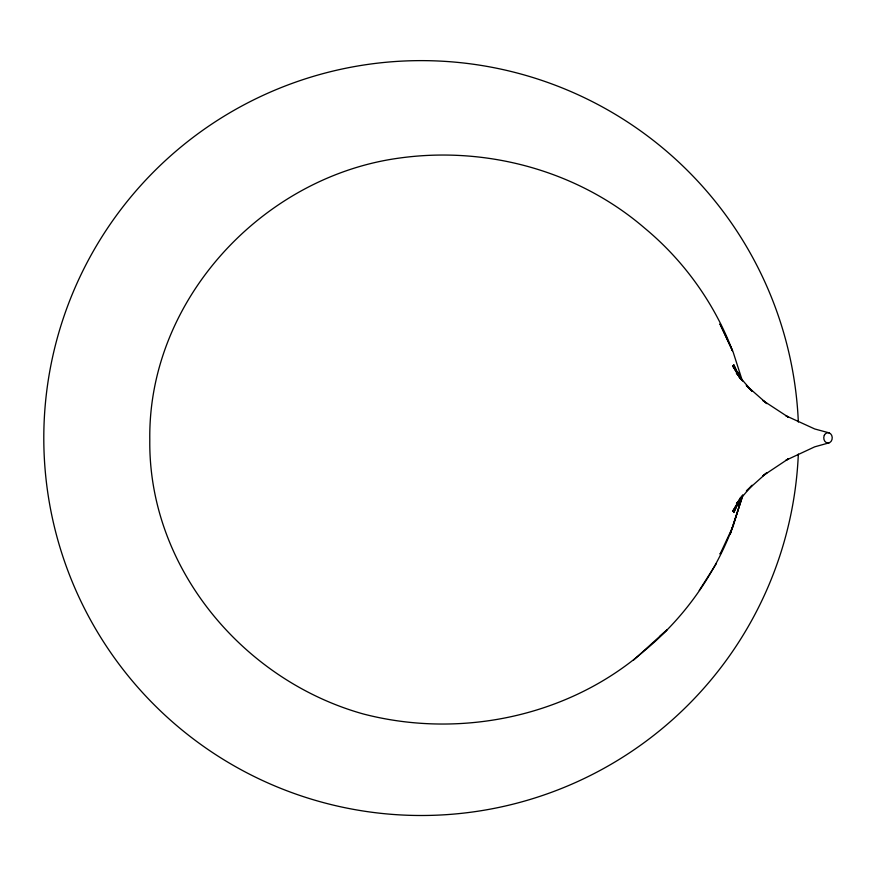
<?xml version="1.0" encoding="UTF-8"?>
<svg xmlns="http://www.w3.org/2000/svg" width="876" height="876" viewBox="0 0 876 876"><rect width="100%" height="100%" fill="white"/><g stroke="black" fill="none" stroke-linecap="round" stroke-linejoin="round"><path stroke-width="1.31" d="M720.849 552.548L720.05 554.158L733.223 525.907L742.717 495.115M742.213 497.765L742.749 495.17M740.746 497.656L738.315 505.113L740.68 497.535M738.315 505.113L740.735 497.415M732.621 527.144C714.685 574.776 684.178 617.788 644.955 650.277C569.104 716.656 460.196 739.224 363.19 713.94C242.663 680.192 148.241 567.221 149.796 439.807C147.858 300.052 262.428 176.843 398.865 158.14C486.07 145.821 577.799 170.491 644.769 228.22C683.904 260.643 714.509 303.381 732.544 350.893L719.952 323.901L733.135 352.053L742.158 380.195M740.45 497.656L733.792 512.515L740.472 498.313L732.675 511.332L741.961 495.849M699.256 590.457L716.458 563.421M736.858 504.423L742.038 496.714M741.95 496.528L736.475 503.58L752.09 485.271L746.385 491.009L767.004 472.602L762.941 475.767L788.378 458.838L786.002 460.228L814.735 446.826L829.079 442.851M660.011 636.184L666.921 629.921L633.457 660.186M829.079 432.853L814.724 428.966L785.958 415.782L788.345 417.173L762.876 400.474L766.938 403.639L746.297 385.462L752.013 391.2L736.377 373.132L741.862 380.184M742.684 381.115L732.566 365.62L740.384 378.64L733.694 364.679L739.256 377.063M732.566 365.62L740.297 378.432M740.264 378.388L738.238 372.344L740.209 378.662M798.332 454.064A377.436 377.436 0 0 1 227.913 762.23A377.436 377.436 0 0 1 227.913 113.891A377.436 377.436 0 0 1 798.332 422.057M740.1 503.459L730.157 534.25L741.753 498.619L740.1 503.459M824.316 435.262A5.179 4.249 90 0 0 827.984 443.026A5.179 4.249 90 0 0 831.674 435.273A5.179 4.249 90 0 0 824.316 435.262"/></g></svg>
